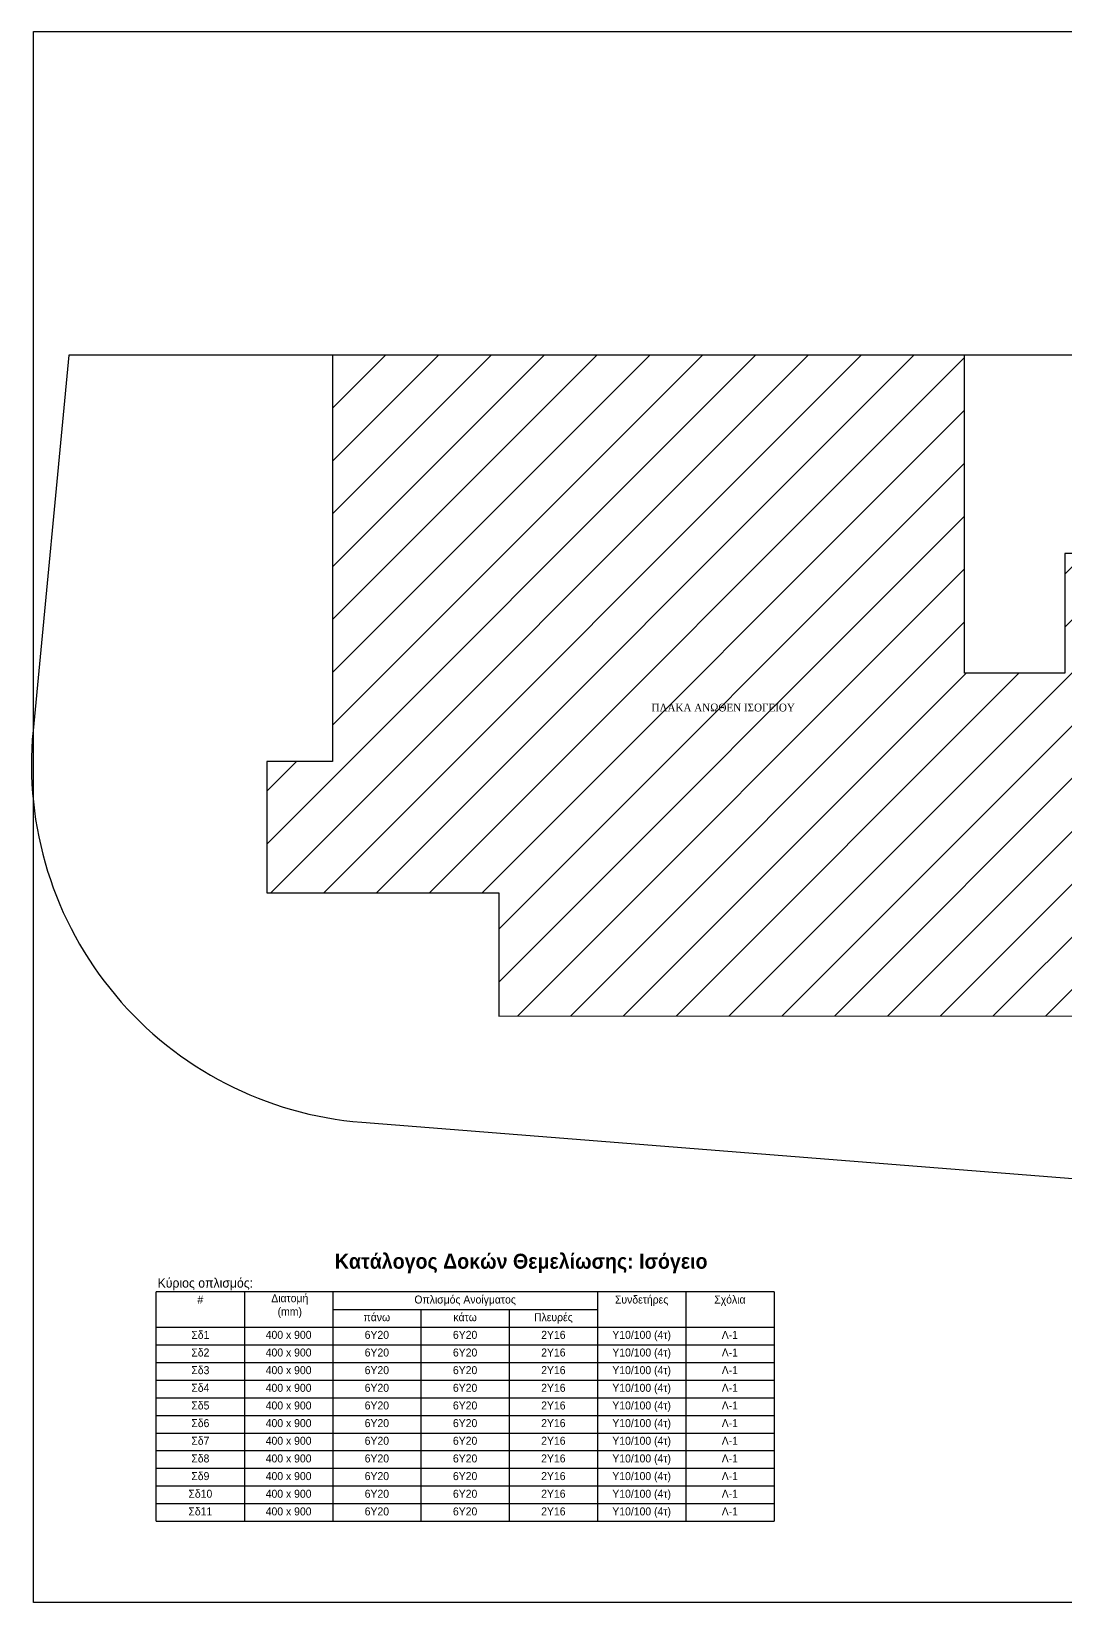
# Model space of a CAD drawing. Header units: millimetres. Extents: x -2171 to 1563, y -1758 to -1505.
# Drawn here: x -1499.08 to -1472.72, y -1684.81 to -1644.76 of the extents above; entities that cross this region are included whole.
import ezdxf
from ezdxf.enums import TextEntityAlignment as Align

# ---------------------------------------------------------------- set-up
doc = ezdxf.new("R2010")
doc.units = ezdxf.units.MM
for name, color, linetype in [('-S_TEXT', 3, 'Continuous'), ('Col_Det_Fill', 7, 'Continuous'), ('Geo_Lines', 7, 'Continuous'), ('Geo_Lines_Foundation', 7, 'Continuous'), ('Lines', 7, 'Continuous'), ('Text_Reinf_Slab_Foundation', 7, 'Continuous'), ('Texts', 7, 'Continuous')]:
    doc.layers.add(name, color=color, linetype=linetype)
doc.styles.add('S1Arl27188_b_934_161', font='arial.ttf', dxfattribs={"width": 0.933629, "height": 2.71875})
doc.styles.add('S1Arl31900_b_934_161', font='arial.ttf', dxfattribs={"width": 0.933629, "height": 3.19})
doc.styles.add('S1Arl51040_B_934_161', font='', dxfattribs={"width": 0.933629, "height": 5.104})
doc.styles.add('S1TmsNwRmn11_b_934_161', font='times.ttf', dxfattribs={"width": 0.933629, "height": 0.001087})
doc.styles.get('S1Arl51040_B_934_161').set_extended_font_data('Arial', bold=True)

msp = doc.modelspace()

# ---------------------------------------------------------------- hatches: boundary and pattern name
at = {"layer": 'Geo_Lines_Foundation', "ltscale": 0.5, "transparency": 33554572}
h = msp.add_hatch(dxfattribs=at)
h.set_pattern_fill('ANSI31', scale=0.3)
h.set_pattern_definition([(45, (-1617.6725, -1726.752), (-0.673519, 0.673519), [])])
h.paths.add_polyline_path([(-1493.0844, -1666.7168), (-1493.0843, -1663.367), (-1491.4045, -1663.367), (-1491.4042, -1653.0171), (-1475.2931, -1653.0166), (-1475.2931, -1661.1171), (-1472.7376, -1661.117), (-1472.7376, -1658.0671), (-1464.9372, -1658.0671), (-1464.9372, -1661.3671), (-1464.6872, -1661.3671), (-1464.6872, -1661.1171), (-1462.6872, -1661.1171), (-1462.6872, -1661.3671), (-1462.637, -1661.3671), (-1462.637, -1662.9171), (-1469.4869, -1662.9171), (-1469.4869, -1662.8671), (-1472.1369, -1662.8671), (-1472.1369, -1663.1671), (-1471.7869, -1663.1671), (-1471.7869, -1667.36), (-1471.7869, -1669.8557), (-1487.1715, -1669.8576), (-1487.1713, -1666.7168)])
h.paths.add_polyline_path([(-1470.2698, -1662.8381), (-1470.9253, -1662.8381), (-1470.9253, -1662.4637), (-1470.2698, -1662.4637)], flags=24)
h.paths.add_polyline_path([(-1465.096, -1660.0088), (-1465.5735, -1660.0088), (-1465.5735, -1659.63), (-1465.096, -1659.63)], flags=24)

# ---------------------------------------------------------------- linework, layer by layer
at = {"layer": '-S_TEXT', "ltscale": 5}
msp.add_lwpolyline([(-1499.0289, -1644.7617), (-1440.8814, -1644.7617), (-1440.8814, -1684.8064), (-1499.0289, -1684.8064)], close=True, dxfattribs=at)
at = {"layer": 'Col_Det_Fill', "color": 94, "ltscale": 0.5}
msp.add_lwpolyline([(-1462.3873, -1663.1671), (-1462.3873, -1658.0671), (-1472.7376, -1658.0671), (-1472.7376, -1661.117), (-1475.2931, -1661.1171), (-1475.2931, -1653.0166), (-1491.4042, -1653.0171), (-1491.4045, -1663.367), (-1493.0843, -1663.367), (-1493.0844, -1666.7168), (-1487.1713, -1666.7168), (-1487.1715, -1669.8576), (-1471.4864, -1669.8556), (-1471.4864, -1663.1671)], close=True, dxfattribs=at)
at = {"layer": 'Geo_Lines', "color": 94, "ltscale": 0.5}
msp.add_lwpolyline([(-1498.1304, -1653.0171), (-1499.0429, -1662.58, 0.4189744), (-1490.6609, -1672.5641), (-1453.3339, -1675.5154, 0.4025719), (-1443.5403, -1667.4892), (-1441.7588, -1651.2813), (-1467.6063, -1650.9172), (-1467.6304, -1653.0171)], format="xyb", close=True, dxfattribs=at)
at = {"layer": 'Lines', "color": 0}
for points in [[(-1480.1523, -1676.8844), (-1495.9023, -1676.8844)], [(-1495.9023, -1682.7344), (-1495.9023, -1676.8844)], [(-1493.6523, -1676.8844), (-1493.6523, -1682.7344)], [(-1491.4023, -1676.8844), (-1491.4023, -1682.7344)], [(-1484.6523, -1676.8844), (-1484.6523, -1682.7344)], [(-1482.4023, -1676.8844), (-1482.4023, -1682.7344)], [(-1480.1523, -1676.8844), (-1480.1523, -1682.7344)], [(-1491.4023, -1677.3344), (-1484.6523, -1677.3344)], [(-1489.1523, -1677.3344), (-1489.1523, -1682.7344)], [(-1486.9023, -1677.3344), (-1486.9023, -1682.7344)], [(-1495.9023, -1677.7844), (-1480.1523, -1677.7844)], [(-1495.9023, -1678.2344), (-1480.1523, -1678.2344)], [(-1495.9023, -1678.6844), (-1480.1523, -1678.6844)], [(-1495.9023, -1679.1344), (-1480.1523, -1679.1344)], [(-1495.9023, -1679.5844), (-1480.1523, -1679.5844)], [(-1495.9023, -1680.0344), (-1480.1523, -1680.0344)], [(-1495.9023, -1680.4844), (-1480.1523, -1680.4844)], [(-1495.9023, -1680.9344), (-1480.1523, -1680.9344)], [(-1495.9023, -1681.3844), (-1480.1523, -1681.3844)], [(-1495.9023, -1681.8344), (-1480.1523, -1681.8344)], [(-1495.9023, -1682.2844), (-1480.1523, -1682.2844)], [(-1495.9023, -1682.7344), (-1480.1523, -1682.7344)]]:
    msp.add_lwpolyline(points, dxfattribs=at)

# ---------------------------------------------------------------- texts
at = {"layer": 'Text_Reinf_Slab_Foundation', "color": 7, "style": 'S1TmsNwRmn11_b_934_161', "width": 0.933629}
msp.add_text('ΠΛΑΚΑ ΑΝΩΘΕΝ ΙΣΟΓΕΙΟΥ', height=0.2, dxfattribs=at).set_placement((-1483.2757, -1662.0949))
at = {"layer": 'Texts', "color": 7, "style": 'S1Arl27188_b_934_161', "width": 0.933629}
for s, height, p in [('#', 0.2039, (-1494.7773, -1677.1846)), ('Οπλισμός Ανοίγματος', 0.203906, (-1488.0273, -1677.1846)), ('Συνδετήρες', 0.20391, (-1483.5273, -1677.1846)), ('Σχόλια', 0.20391, (-1481.2773, -1677.1846)), ('πάνω', 0.20391, (-1490.2773, -1677.6346)), ('κάτω', 0.20391, (-1488.0273, -1677.6346)), ('Πλευρές', 0.20391, (-1485.7773, -1677.6346)), ('Σδ1', 0.20391, (-1494.7773, -1678.0846)), ('Y10/100 (4τ)', 0.203906, (-1483.5273, -1678.0846)), ('400 x 900', 0.20391, (-1492.5273, -1678.0846)), ('6Y20', 0.20391, (-1490.2773, -1678.0846)), ('6Y20', 0.20391, (-1488.0273, -1678.0846)), ('2Y16', 0.20391, (-1485.7773, -1678.0846)), ('Λ-1', 0.20391, (-1481.2773, -1678.0846)), ('Σδ2', 0.20391, (-1494.7773, -1678.5346)), ('400 x 900', 0.20391, (-1492.5273, -1678.5346)), ('6Y20', 0.20391, (-1490.2773, -1678.5346)), ('6Y20', 0.20391, (-1488.0273, -1678.5346)), ('2Y16', 0.20391, (-1485.7773, -1678.5346)), ('Y10/100 (4τ)', 0.203906, (-1483.5273, -1678.5346)), ('Λ-1', 0.20391, (-1481.2773, -1678.5346)), ('Σδ3', 0.20391, (-1494.7773, -1678.9846)), ('400 x 900', 0.20391, (-1492.5273, -1678.9846)), ('6Y20', 0.20391, (-1490.2773, -1678.9846)), ('6Y20', 0.20391, (-1488.0273, -1678.9846)), ('2Y16', 0.20391, (-1485.7773, -1678.9846)), ('Y10/100 (4τ)', 0.203906, (-1483.5273, -1678.9846)), ('Λ-1', 0.20391, (-1481.2773, -1678.9846)), ('Σδ4', 0.20391, (-1494.7773, -1679.4346)), ('400 x 900', 0.20391, (-1492.5273, -1679.4346)), ('6Y20', 0.20391, (-1490.2773, -1679.4346)), ('6Y20', 0.20391, (-1488.0273, -1679.4346)), ('2Y16', 0.20391, (-1485.7773, -1679.4346)), ('Y10/100 (4τ)', 0.203906, (-1483.5273, -1679.4346)), ('Λ-1', 0.20391, (-1481.2773, -1679.4346)), ('Σδ5', 0.20391, (-1494.7773, -1679.8846)), ('400 x 900', 0.20391, (-1492.5273, -1679.8846)), ('6Y20', 0.20391, (-1490.2773, -1679.8846)), ('6Y20', 0.20391, (-1488.0273, -1679.8846)), ('2Y16', 0.20391, (-1485.7773, -1679.8846)), ('Y10/100 (4τ)', 0.203906, (-1483.5273, -1679.8846)), ('Λ-1', 0.20391, (-1481.2773, -1679.8846)), ('Σδ6', 0.20391, (-1494.7773, -1680.3346)), ('400 x 900', 0.20391, (-1492.5273, -1680.3346)), ('6Y20', 0.20391, (-1490.2773, -1680.3346)), ('6Y20', 0.20391, (-1488.0273, -1680.3346)), ('2Y16', 0.20391, (-1485.7773, -1680.3346)), ('Y10/100 (4τ)', 0.203906, (-1483.5273, -1680.3346)), ('Λ-1', 0.20391, (-1481.2773, -1680.3346)), ('Σδ7', 0.20391, (-1494.7773, -1680.7846)), ('400 x 900', 0.20391, (-1492.5273, -1680.7846)), ('6Y20', 0.20391, (-1490.2773, -1680.7846)), ('6Y20', 0.20391, (-1488.0273, -1680.7846)), ('2Y16', 0.20391, (-1485.7773, -1680.7846)), ('Y10/100 (4τ)', 0.203906, (-1483.5273, -1680.7846)), ('Λ-1', 0.20391, (-1481.2773, -1680.7846)), ('Σδ8', 0.20391, (-1494.7773, -1681.2346)), ('400 x 900', 0.20391, (-1492.5273, -1681.2346)), ('6Y20', 0.20391, (-1490.2773, -1681.2346)), ('6Y20', 0.20391, (-1488.0273, -1681.2346)), ('2Y16', 0.20391, (-1485.7773, -1681.2346)), ('Y10/100 (4τ)', 0.203906, (-1483.5273, -1681.2346)), ('Λ-1', 0.20391, (-1481.2773, -1681.2346)), ('Σδ9', 0.20391, (-1494.7773, -1681.6846)), ('Y10/100 (4τ)', 0.203906, (-1483.5273, -1681.6846)), ('400 x 900', 0.20391, (-1492.5273, -1681.6846)), ('6Y20', 0.20391, (-1490.2773, -1681.6846)), ('6Y20', 0.20391, (-1488.0273, -1681.6846)), ('2Y16', 0.20391, (-1485.7773, -1681.6846)), ('Λ-1', 0.20391, (-1481.2773, -1681.6846)), ('Σδ10', 0.20391, (-1494.7773, -1682.1346)), ('400 x 900', 0.20391, (-1492.5273, -1682.1346)), ('6Y20', 0.20391, (-1490.2773, -1682.1346)), ('6Y20', 0.20391, (-1488.0273, -1682.1346)), ('2Y16', 0.20391, (-1485.7773, -1682.1346)), ('Y10/100 (4τ)', 0.203906, (-1483.5273, -1682.1346)), ('Λ-1', 0.20391, (-1481.2773, -1682.1346)), ('Σδ11', 0.20391, (-1494.7773, -1682.5846)), ('400 x 900', 0.20391, (-1492.5273, -1682.5846)), ('6Y20', 0.20391, (-1490.2773, -1682.5846)), ('6Y20', 0.20391, (-1488.0273, -1682.5846)), ('2Y16', 0.20391, (-1485.7773, -1682.5846)), ('Y10/100 (4τ)', 0.203906, (-1483.5273, -1682.5846)), ('Λ-1', 0.20391, (-1481.2773, -1682.5846))]:
    msp.add_text(s, height=height, dxfattribs=at).set_placement(p, align=Align.CENTER)
at = {"layer": 'Texts', "color": 7}
for s, insert, char_height, width, attachment_point, style in [('Κατάλογος Δοκών Θεμελίωσης: Ισόγειο', (-1486.5984, -1675.9144), 0.3828, 18.495, 2, 'S1Arl51040_B_934_161'), ('Κύριος οπλισμός:^M^J', (-1495.8671, -1676.5392), 0.23925, 18.495, 1, 'S1Arl31900_b_934_161'), ('Διατομή^M^J(mm)', (-1492.4973, -1676.9467), 0.203906, 2.25, 2, 'S1Arl27188_b_934_161')]:
    msp.add_mtext(s, dxfattribs=dict(at, insert=insert, char_height=char_height, width=width, attachment_point=attachment_point, style=style))

doc.saveas('drawing.dxf')
